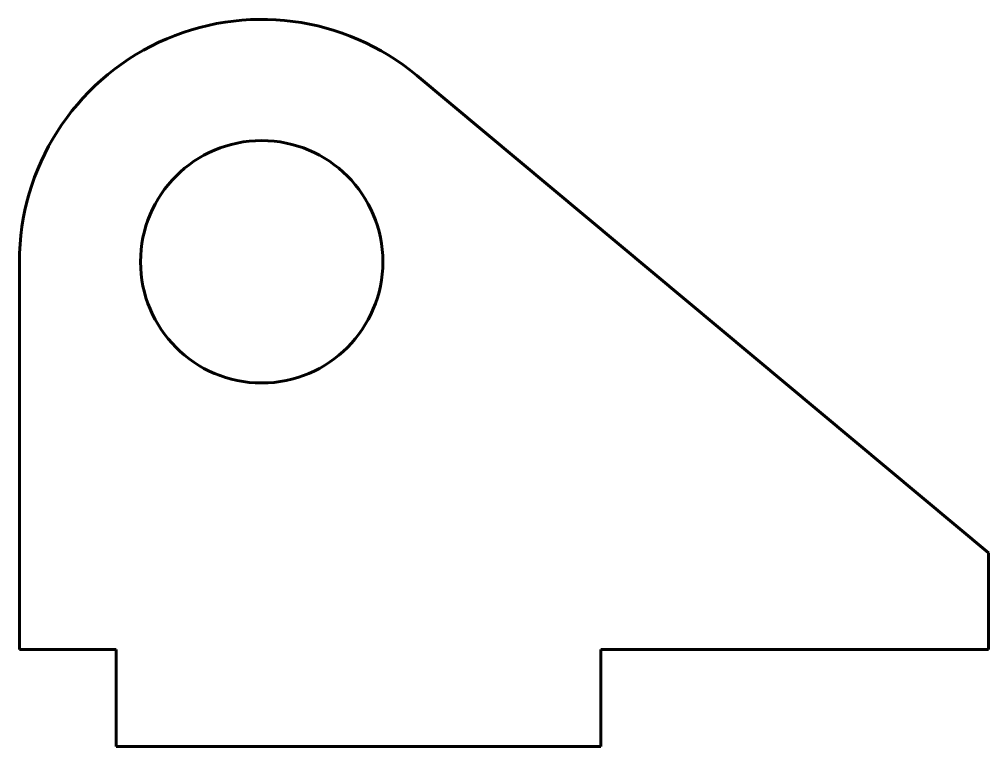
# Model space of a CAD drawing. Header units: millimetres. Extents: x -100 to 0, y -10 to 65.
import ezdxf

# ---------------------------------------------------------------- set-up
doc = ezdxf.new("R2010")
doc.units = ezdxf.units.MM
doc.linetypes.add('K5LT_BASIC', pattern=[0])

msp = doc.modelspace()

# ---------------------------------------------------------------- linework, layer by layer
at = {"color": 150, "linetype": 'K5LT_BASIC', "lineweight": 60, "true_color": 0x0080ff}
for p, q in [((0, 10), (-58.99, 59.2)), ((-100, 40), (-100, 0)), ((0, 0), (0, 10)), ((-40, 0), (0, 0)), ((-40, -10), (-40, 0)), ((-100, 0), (-90, 0)), ((-90, 0), (-90, -10)), ((-90, -10), (-40, -10))]:
    msp.add_line(p, q, dxfattribs=at)
msp.add_circle((-75, 40), 12.5, dxfattribs=at)
msp.add_arc((-75, 40), 25, 50.17, 180, dxfattribs=at)

doc.saveas('drawing.dxf')
